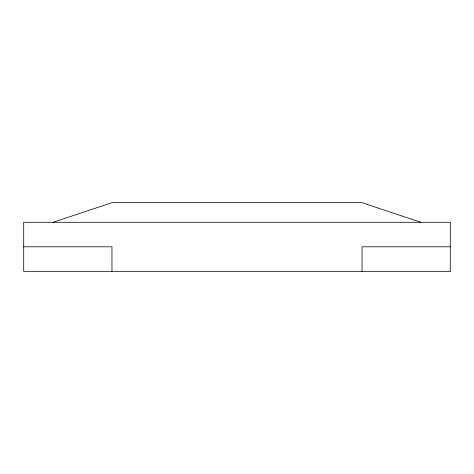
<?xml version="1.0" encoding="UTF-8"?>
<svg xmlns="http://www.w3.org/2000/svg" width="474" height="474" viewBox="0 0 474 474"><rect width="100%" height="100%" fill="white"/><g stroke="black" fill="none" stroke-linecap="round" stroke-linejoin="round"><path stroke-width="0.71" d="M53.124 222.288L111.965 202.676L362.035 202.676L420.876 222.288M23.7 246.806L111.965 246.806L111.965 271.324M450.3 246.806L362.035 246.806L362.035 271.324M450.3 271.324L23.7 271.324L23.7 222.288L450.3 222.288L450.276 271.324"/></g></svg>
